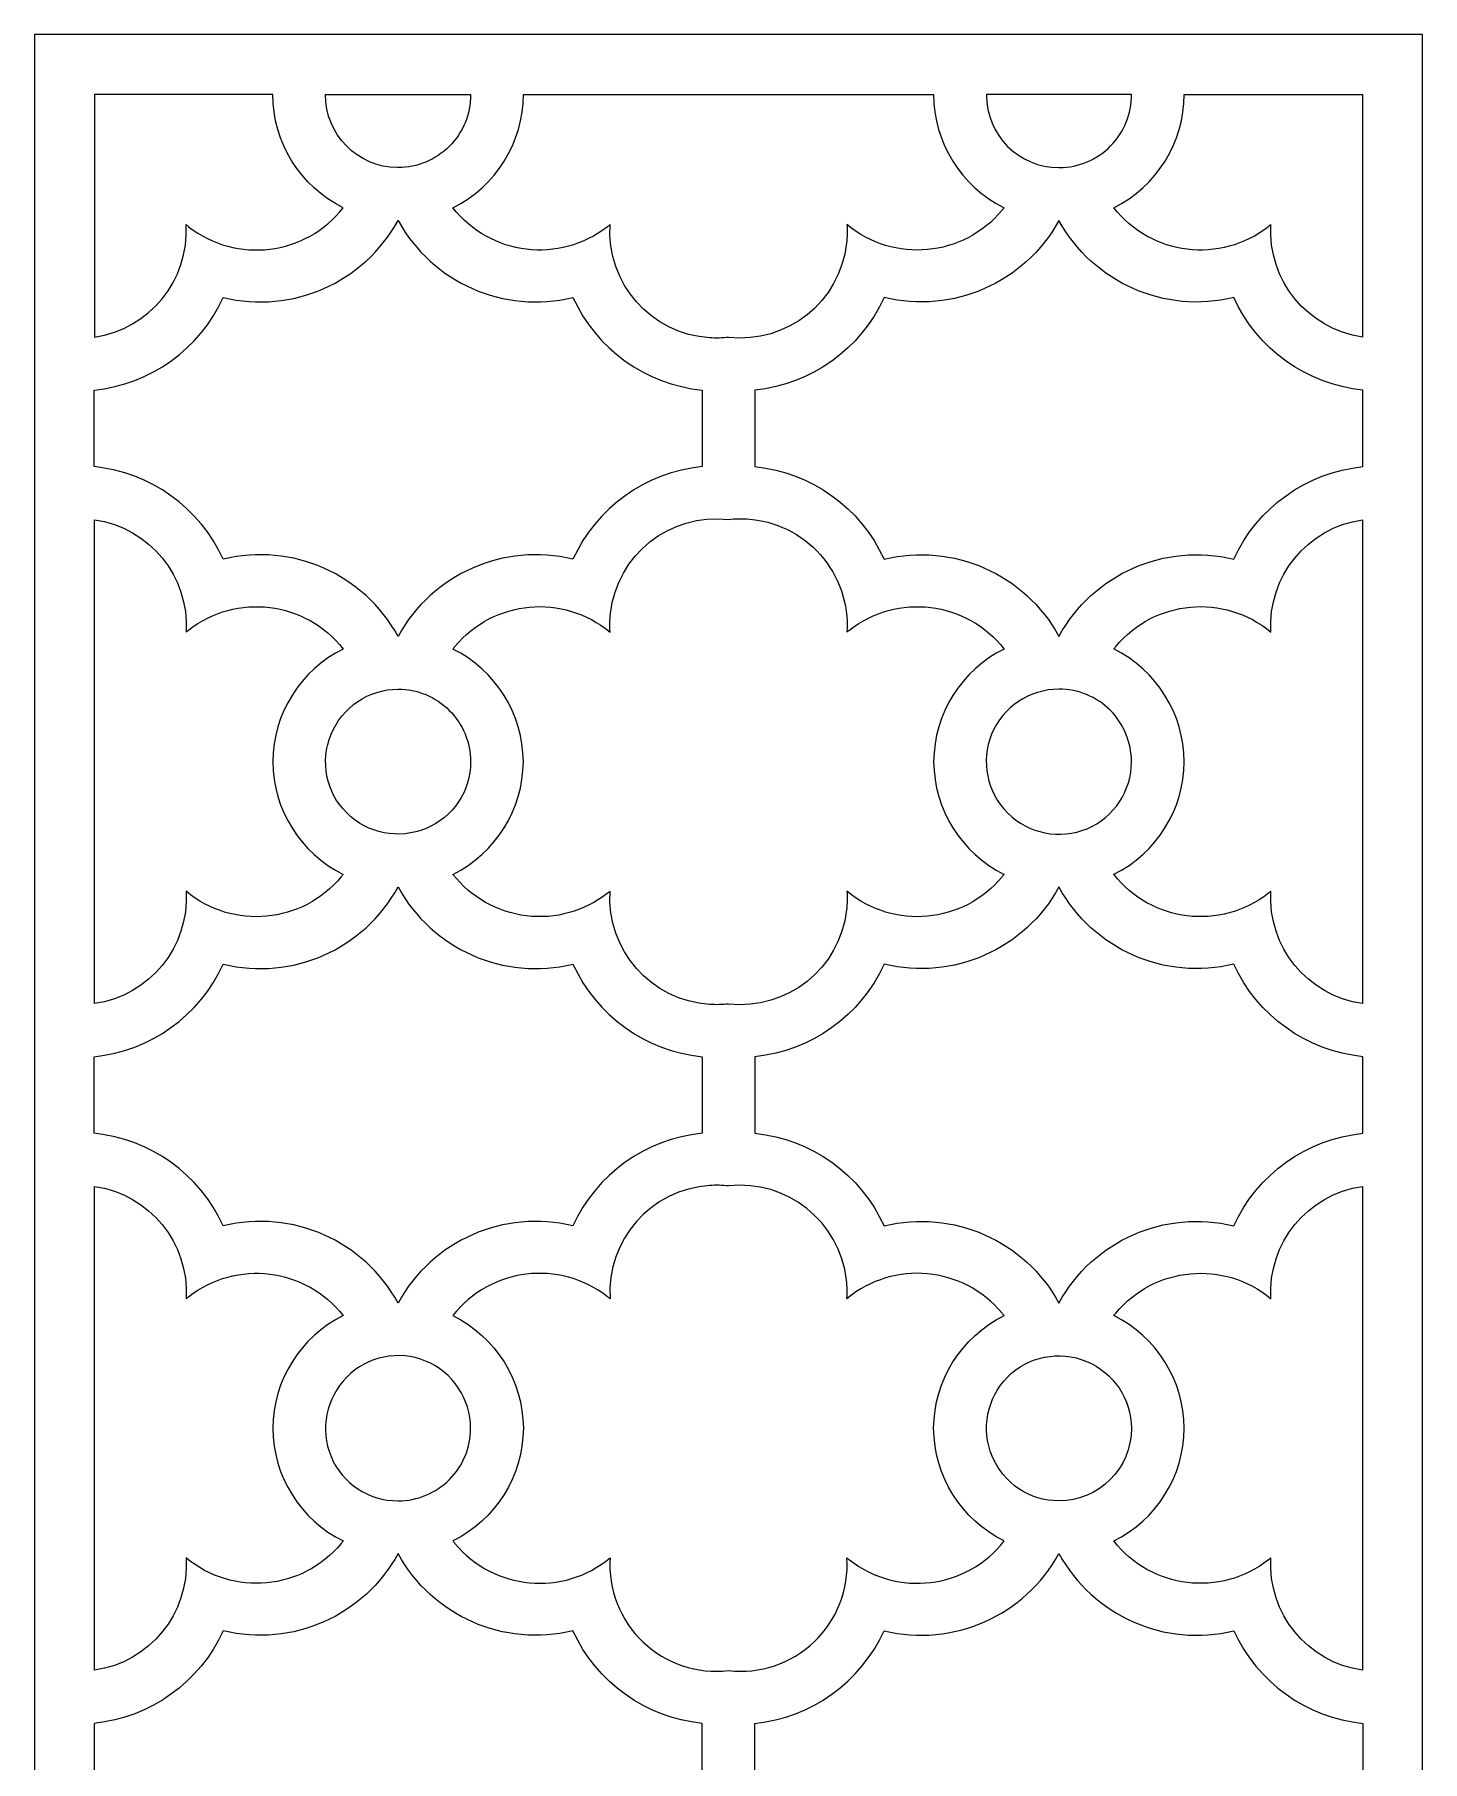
# Model space of a CAD drawing. Header units: centimetres. Extents: x 16 to 21.1, y -3.6 to 9.
# Drawn here: x 15.99 to 21.07, y 2.68 to 9 of the extents above; entities that cross this region are included whole.
import ezdxf

# ---------------------------------------------------------------- set-up
doc = ezdxf.new("R2010")
doc.units = ezdxf.units.CM
doc.header["$MEASUREMENT"] = 0
doc.layers.add('layer 1', color=7, linetype='Continuous')

msp = doc.modelspace()

# ---------------------------------------------------------------- linework, layer by layer
at = {"layer": 'layer 1', "color": 250}
for points, knots in [([(15.98964, 9.00077), (15.98964, 9.00077), (21.07434, 9.00077), (21.07434, 9.00077), (21.07434, 9.00077), (21.07434, 9.00077), (21.07434, -3.64903), (21.07434, -3.64903), (21.07434, -3.64903), (21.07434, -3.64903), (15.98964, -3.64903), (15.98964, -3.64903), (15.98964, -3.64903), (15.98964, -3.64903), (15.98964, 9.00077), (15.98964, 9.00077)], [0, 0, 0, 0, 0.2, 0.2, 0.2, 0.2, 0.4, 0.4, 0.4, 0.4, 0.6, 0.6, 0.6, 0.6, 1, 1, 1, 1]), ([(16.20924, 7.89296), (16.20924, 7.89296), (16.20924, 8.78117), (16.20924, 8.78117), (16.20924, 8.78117), (16.20924, 8.78117), (16.86256, 8.78117), (16.86256, 8.78117), (16.86256, 8.78117), (16.86302, 8.60512), (16.96286, 8.4446), (17.12063, 8.36652), (17.12063, 8.36652), (16.9836, 8.19098), (16.72982, 8.16007), (16.55427, 8.29706), (16.55427, 8.29706), (16.55114, 8.29952), (16.54804, 8.30201), (16.54498, 8.30455), (16.54498, 8.30455), (16.55736, 8.101), (16.41109, 7.92195), (16.20924, 7.89296)], [0, 0, 0, 0, 0.1428571, 0.1428571, 0.1428571, 0.1428571, 0.2857143, 0.2857143, 0.2857143, 0.2857143, 0.4285714, 0.4285714, 0.4285714, 0.4285714, 0.5714286, 0.5714286, 0.5714286, 0.5714286, 0.7142857, 0.7142857, 0.7142857, 0.7142857, 1, 1, 1, 1]), ([(17.58716, 8.78117), (17.58716, 8.78117), (17.05581, 8.78117), (17.05581, 8.78117), (17.05581, 8.78117), (17.0548, 8.63435), (17.17265, 8.5145), (17.31948, 8.51347), (17.31948, 8.51347), (17.31948, 8.51347), (17.32147, 8.51347), (17.32147, 8.51347), (17.32147, 8.51347), (17.39199, 8.51351), (17.45958, 8.54156), (17.50941, 8.59146), (17.50941, 8.59146), (17.55923, 8.64134), (17.58721, 8.70864), (17.58716, 8.77916), (17.58716, 8.77916), (17.58716, 8.77916), (17.58716, 8.7802), (17.58716, 8.7802), (17.58716, 8.7802), (17.58716, 8.7802), (17.58716, 8.78117), (17.58716, 8.78117)], [0, 0, 0, 0, 0.125, 0.125, 0.125, 0.125, 0.25, 0.25, 0.25, 0.25, 0.375, 0.375, 0.375, 0.375, 0.5, 0.5, 0.5, 0.5, 0.625, 0.625, 0.625, 0.625, 0.75, 0.75, 0.75, 0.75, 1, 1, 1, 1]), ([(19.28358, 8.78117), (19.28358, 8.78117), (17.7804, 8.78117), (17.7804, 8.78117), (17.7804, 8.78117), (17.78002, 8.60527), (17.67996, 8.44462), (17.52234, 8.36652), (17.52234, 8.36652), (17.65975, 8.19093), (17.91307, 8.15963), (18.08866, 8.29703), (18.08866, 8.29703), (18.09179, 8.29948), (18.09489, 8.30197), (18.09795, 8.30452), (18.09795, 8.30452), (18.08462, 8.08886), (18.24812, 7.90325), (18.46378, 7.8899), (18.46378, 7.8899), (18.48652, 7.88849), (18.50934, 7.88906), (18.53199, 7.89161), (18.53199, 7.89161), (18.74671, 7.86753), (18.94025, 8.02158), (18.96433, 8.23631), (18.96433, 8.23631), (18.96688, 8.25896), (18.96746, 8.28177), (18.96603, 8.30452), (18.96603, 8.30452), (19.13765, 8.16222), (19.3918, 8.18558), (19.53412, 8.35718), (19.53412, 8.35718), (19.53667, 8.36024), (19.53916, 8.36333), (19.54161, 8.36648), (19.54161, 8.36648), (19.38396, 8.44453), (19.28404, 8.60527), (19.28358, 8.78117), (19.28358, 8.78117), (19.28358, 8.78117), (19.28358, 8.78117), (19.28358, 8.78117)], [0, 0, 0, 0, 0.0769231, 0.0769231, 0.0769231, 0.0769231, 0.1538462, 0.1538462, 0.1538462, 0.1538462, 0.2307692, 0.2307692, 0.2307692, 0.2307692, 0.3076923, 0.3076923, 0.3076923, 0.3076923, 0.3846154, 0.3846154, 0.3846154, 0.3846154, 0.4615385, 0.4615385, 0.4615385, 0.4615385, 0.5384615, 0.5384615, 0.5384615, 0.5384615, 0.6153846, 0.6153846, 0.6153846, 0.6153846, 0.6923077, 0.6923077, 0.6923077, 0.6923077, 0.7692308, 0.7692308, 0.7692308, 0.7692308, 0.8461538, 0.8461538, 0.8461538, 0.8461538, 1, 1, 1, 1]), ([(19.47682, 8.78117), (19.47682, 8.78117), (20.00817, 8.78117), (20.00817, 8.78117), (20.00817, 8.78117), (20.00876, 8.71074), (19.98133, 8.64297), (19.93194, 8.59278), (19.93194, 8.59278), (19.88256, 8.54259), (19.81491, 8.51406), (19.7445, 8.51347), (19.7445, 8.51347), (19.7445, 8.51347), (19.74251, 8.51347), (19.74251, 8.51347), (19.74251, 8.51347), (19.59587, 8.51338), (19.4769, 8.63252), (19.4768, 8.77916), (19.4768, 8.77916), (19.4768, 8.77916), (19.47682, 8.7802), (19.47682, 8.7802), (19.47682, 8.7802), (19.47682, 8.7802), (19.47682, 8.78115), (19.47682, 8.78115), (19.47682, 8.78115), (19.47682, 8.78115), (19.47682, 8.78117), (19.47682, 8.78117)], [0, 0, 0, 0, 0.1111111, 0.1111111, 0.1111111, 0.1111111, 0.2222222, 0.2222222, 0.2222222, 0.2222222, 0.3333333, 0.3333333, 0.3333333, 0.3333333, 0.4444444, 0.4444444, 0.4444444, 0.4444444, 0.5555556, 0.5555556, 0.5555556, 0.5555556, 0.6666667, 0.6666667, 0.6666667, 0.6666667, 0.7777778, 0.7777778, 0.7777778, 0.7777778, 1, 1, 1, 1]), ([(20.85473, 7.89296), (20.85473, 7.89296), (20.85473, 8.78117), (20.85473, 8.78117), (20.85473, 8.78117), (20.85473, 8.78117), (20.20144, 8.78117), (20.20144, 8.78117), (20.20144, 8.78117), (20.20105, 8.60527), (20.10098, 8.44462), (19.94337, 8.36652), (19.94337, 8.36652), (20.08078, 8.19093), (20.33412, 8.15967), (20.50972, 8.29706), (20.50972, 8.29706), (20.51285, 8.29952), (20.51596, 8.30201), (20.51902, 8.30455), (20.51902, 8.30455), (20.50684, 8.10076), (20.65262, 7.92178), (20.85473, 7.89296)], [0, 0, 0, 0, 0.1428571, 0.1428571, 0.1428571, 0.1428571, 0.2857143, 0.2857143, 0.2857143, 0.2857143, 0.4285714, 0.4285714, 0.4285714, 0.4285714, 0.5714286, 0.5714286, 0.5714286, 0.5714286, 0.7142857, 0.7142857, 0.7142857, 0.7142857, 1, 1, 1, 1]), ([(17.32149, 8.32021), (17.19668, 8.0919), (16.93361, 7.97604), (16.68078, 8.03762), (16.68078, 8.03762), (16.59464, 7.84855), (16.41431, 7.71944), (16.20759, 7.69858), (16.20759, 7.69858), (16.20759, 7.69858), (16.20761, 7.55839), (16.20761, 7.55839), (16.20761, 7.55839), (16.20761, 7.55839), (16.20761, 7.41817), (16.20761, 7.41817), (16.20761, 7.41817), (16.41435, 7.39741), (16.59459, 7.26816), (16.6808, 7.07913), (16.6808, 7.07913), (16.93358, 7.14091), (17.1965, 7.02478), (17.32149, 6.79656), (17.32149, 6.79656), (17.44631, 7.02487), (17.70937, 7.14073), (17.96218, 7.07915), (17.96218, 7.07915), (18.0483, 7.26822), (18.22864, 7.39733), (18.43538, 7.41817), (18.43538, 7.41817), (18.43538, 7.41817), (18.43536, 7.55839), (18.43536, 7.55839), (18.43536, 7.55839), (18.43536, 7.55839), (18.43536, 7.69858), (18.43536, 7.69858), (18.43536, 7.69858), (18.22862, 7.71935), (18.04838, 7.84859), (17.96217, 8.03764), (17.96217, 8.03764), (17.70939, 7.97586), (17.44645, 8.09199), (17.32147, 8.32021), (17.32147, 8.32021), (17.32147, 8.32021), (17.32149, 8.32021), (17.32149, 8.32021)], [0, 0, 0, 0, 0.0714286, 0.0714286, 0.0714286, 0.0714286, 0.1428571, 0.1428571, 0.1428571, 0.1428571, 0.2142857, 0.2142857, 0.2142857, 0.2142857, 0.2857143, 0.2857143, 0.2857143, 0.2857143, 0.3571429, 0.3571429, 0.3571429, 0.3571429, 0.4285714, 0.4285714, 0.4285714, 0.4285714, 0.5, 0.5, 0.5, 0.5, 0.5714286, 0.5714286, 0.5714286, 0.5714286, 0.6428571, 0.6428571, 0.6428571, 0.6428571, 0.7142857, 0.7142857, 0.7142857, 0.7142857, 0.7857143, 0.7857143, 0.7857143, 0.7857143, 0.8571429, 0.8571429, 0.8571429, 0.8571429, 1, 1, 1, 1]), ([(18.6286, 7.41817), (18.6286, 7.41817), (18.62862, 7.55839), (18.62862, 7.55839), (18.62862, 7.55839), (18.62862, 7.55839), (18.62862, 7.69858), (18.62862, 7.69858), (18.62862, 7.69858), (18.83551, 7.71946), (19.01562, 7.84843), (19.10183, 8.03764), (19.10183, 8.03764), (19.35488, 7.97597), (19.61757, 8.09168), (19.74249, 8.32021), (19.74249, 8.32021), (19.86761, 8.09177), (20.13019, 7.97578), (20.38322, 8.03762), (20.38322, 8.03762), (20.4695, 7.84843), (20.64956, 7.71933), (20.85647, 7.69858), (20.85647, 7.69858), (20.85647, 7.69858), (20.85639, 7.55839), (20.85639, 7.55839), (20.85639, 7.55839), (20.85639, 7.55839), (20.85638, 7.41817), (20.85638, 7.41817), (20.85638, 7.41817), (20.64953, 7.39732), (20.46943, 7.26838), (20.38322, 7.07922), (20.38322, 7.07922), (20.13013, 7.14084), (19.86745, 7.02511), (19.74251, 6.79658), (19.74251, 6.79658), (19.61738, 7.02502), (19.35479, 7.14099), (19.10178, 7.07915), (19.10178, 7.07915), (19.01551, 7.26831), (18.83549, 7.39739), (18.6286, 7.41817)], [0, 0, 0, 0, 0.0769231, 0.0769231, 0.0769231, 0.0769231, 0.1538462, 0.1538462, 0.1538462, 0.1538462, 0.2307692, 0.2307692, 0.2307692, 0.2307692, 0.3076923, 0.3076923, 0.3076923, 0.3076923, 0.3846154, 0.3846154, 0.3846154, 0.3846154, 0.4615385, 0.4615385, 0.4615385, 0.4615385, 0.5384615, 0.5384615, 0.5384615, 0.5384615, 0.6153846, 0.6153846, 0.6153846, 0.6153846, 0.6923077, 0.6923077, 0.6923077, 0.6923077, 0.7692308, 0.7692308, 0.7692308, 0.7692308, 0.8461538, 0.8461538, 0.8461538, 0.8461538, 1, 1, 1, 1]), ([(16.20924, 7.22379), (16.20924, 7.22379), (16.20924, 5.45142), (16.20924, 5.45142), (16.20924, 5.45142), (16.41131, 5.48042), (16.55738, 5.6592), (16.545, 5.86297), (16.545, 5.86297), (16.71664, 5.72067), (16.9708, 5.74404), (17.11312, 5.91567), (17.11312, 5.91567), (17.11567, 5.91873), (17.11816, 5.92183), (17.12061, 5.92498), (17.12061, 5.92498), (16.96361, 6.00267), (16.86377, 6.16244), (16.86256, 6.33763), (16.86256, 6.33763), (16.8637, 6.5128), (16.96364, 6.67248), (17.12061, 6.75025), (17.12061, 6.75025), (16.9832, 6.92582), (16.72988, 6.9571), (16.55428, 6.81971), (16.55428, 6.81971), (16.55114, 6.81725), (16.54804, 6.81476), (16.54498, 6.81224), (16.54498, 6.81224), (16.55716, 7.01603), (16.41134, 7.19501), (16.20924, 7.22379)], [0, 0, 0, 0, 0.1, 0.1, 0.1, 0.1, 0.2, 0.2, 0.2, 0.2, 0.3, 0.3, 0.3, 0.3, 0.4, 0.4, 0.4, 0.4, 0.5, 0.5, 0.5, 0.5, 0.6, 0.6, 0.6, 0.6, 0.7, 0.7, 0.7, 0.7, 0.8, 0.8, 0.8, 0.8, 1, 1, 1, 1]), ([(18.53199, 7.22515), (18.31727, 7.24923), (18.12373, 7.09519), (18.09965, 6.88047), (18.09965, 6.88047), (18.09711, 6.85781), (18.09654, 6.835), (18.09795, 6.81226), (18.09795, 6.81226), (17.92631, 6.95456), (17.67214, 6.93117), (17.52983, 6.75955), (17.52983, 6.75955), (17.5273, 6.75648), (17.52479, 6.75338), (17.52234, 6.75025), (17.52234, 6.75025), (17.67936, 6.67255), (17.77919, 6.51278), (17.7804, 6.33761), (17.7804, 6.33761), (17.77927, 6.16243), (17.67932, 6.00275), (17.52234, 5.92498), (17.52234, 5.92498), (17.58833, 5.84065), (17.68509, 5.78599), (17.79137, 5.77303), (17.79137, 5.77303), (17.89765, 5.76006), (18.00434, 5.78953), (18.08866, 5.8555), (18.08866, 5.8555), (18.09179, 5.85796), (18.09489, 5.86045), (18.09795, 5.86297), (18.09795, 5.86297), (18.08462, 5.64733), (18.24812, 5.46173), (18.46378, 5.44838), (18.46378, 5.44838), (18.48652, 5.44695), (18.50934, 5.44752), (18.53199, 5.45008), (18.53199, 5.45008), (18.74671, 5.426), (18.94023, 5.58006), (18.96431, 5.79476), (18.96431, 5.79476), (18.96688, 5.81741), (18.96744, 5.84023), (18.96602, 5.86297), (18.96602, 5.86297), (19.13765, 5.72067), (19.39182, 5.74404), (19.53414, 5.91567), (19.53414, 5.91567), (19.53668, 5.91873), (19.53917, 5.92183), (19.54163, 5.92498), (19.54163, 5.92498), (19.38462, 6.00267), (19.28479, 6.16244), (19.28358, 6.33763), (19.28358, 6.33763), (19.28471, 6.5128), (19.38466, 6.67248), (19.54165, 6.75025), (19.54165, 6.75025), (19.40422, 6.92582), (19.15089, 6.9571), (18.9753, 6.81971), (18.9753, 6.81971), (18.97217, 6.81725), (18.96906, 6.81476), (18.966, 6.81224), (18.966, 6.81224), (18.97243, 6.91579), (18.93743, 7.01766), (18.86874, 7.09543), (18.86874, 7.09543), (18.80006, 7.1732), (18.70377, 7.22044), (18.6002, 7.22685), (18.6002, 7.22685), (18.57746, 7.22826), (18.55464, 7.22769), (18.53199, 7.22515), (18.53199, 7.22515), (18.53199, 7.22515), (18.53199, 7.22515), (18.53199, 7.22515)], [0, 0, 0, 0, 0.0416667, 0.0416667, 0.0416667, 0.0416667, 0.0833333, 0.0833333, 0.0833333, 0.0833333, 0.125, 0.125, 0.125, 0.125, 0.1666667, 0.1666667, 0.1666667, 0.1666667, 0.2083333, 0.2083333, 0.2083333, 0.2083333, 0.25, 0.25, 0.25, 0.25, 0.2916667, 0.2916667, 0.2916667, 0.2916667, 0.3333333, 0.3333333, 0.3333333, 0.3333333, 0.375, 0.375, 0.375, 0.375, 0.4166667, 0.4166667, 0.4166667, 0.4166667, 0.4583333, 0.4583333, 0.4583333, 0.4583333, 0.5, 0.5, 0.5, 0.5, 0.5416667, 0.5416667, 0.5416667, 0.5416667, 0.5833333, 0.5833333, 0.5833333, 0.5833333, 0.625, 0.625, 0.625, 0.625, 0.6666667, 0.6666667, 0.6666667, 0.6666667, 0.7083333, 0.7083333, 0.7083333, 0.7083333, 0.75, 0.75, 0.75, 0.75, 0.7916667, 0.7916667, 0.7916667, 0.7916667, 0.8333333, 0.8333333, 0.8333333, 0.8333333, 0.875, 0.875, 0.875, 0.875, 0.9166667, 0.9166667, 0.9166667, 0.9166667, 1, 1, 1, 1]), ([(20.85473, 5.45142), (20.85473, 5.45142), (20.85473, 7.22379), (20.85473, 7.22379), (20.85473, 7.22379), (20.65268, 7.19479), (20.50662, 7.01605), (20.51896, 6.81227), (20.51896, 6.81227), (20.34735, 6.95456), (20.0932, 6.93119), (19.95088, 6.75959), (19.95088, 6.75959), (19.94833, 6.75653), (19.94584, 6.75344), (19.94339, 6.75029), (19.94339, 6.75029), (20.10039, 6.67257), (20.20021, 6.51278), (20.20144, 6.3376), (20.20144, 6.3376), (20.20028, 6.16243), (20.10032, 6.00275), (19.94335, 5.925), (19.94335, 5.925), (20.08078, 5.7494), (20.33411, 5.71815), (20.5097, 5.85554), (20.5097, 5.85554), (20.51285, 5.85799), (20.51594, 5.86048), (20.519, 5.86303), (20.519, 5.86303), (20.50682, 5.65922), (20.65262, 5.48022), (20.85475, 5.45142), (20.85475, 5.45142), (20.85475, 5.45142), (20.85473, 5.45142), (20.85473, 5.45142)], [0, 0, 0, 0, 0.0909091, 0.0909091, 0.0909091, 0.0909091, 0.1818182, 0.1818182, 0.1818182, 0.1818182, 0.2727273, 0.2727273, 0.2727273, 0.2727273, 0.3636364, 0.3636364, 0.3636364, 0.3636364, 0.4545455, 0.4545455, 0.4545455, 0.4545455, 0.5454545, 0.5454545, 0.5454545, 0.5454545, 0.6363636, 0.6363636, 0.6363636, 0.6363636, 0.7272727, 0.7272727, 0.7272727, 0.7272727, 0.8181818, 0.8181818, 0.8181818, 0.8181818, 1, 1, 1, 1]), ([(17.32147, 6.6033), (17.21386, 6.60292), (17.11708, 6.53773), (17.07624, 6.43815), (17.07624, 6.43815), (17.03543, 6.33857), (17.05724, 6.22556), (17.13361, 6.14975), (17.13361, 6.14975), (17.20999, 6.07394), (17.32453, 6.05158), (17.4238, 6.09313), (17.4238, 6.09313), (17.52309, 6.13468), (17.58756, 6.23), (17.58716, 6.33761), (17.58716, 6.33761), (17.58712, 6.40813), (17.55907, 6.47572), (17.50919, 6.52555), (17.50919, 6.52555), (17.45929, 6.57537), (17.39199, 6.60335), (17.32147, 6.6033)], [0, 0, 0, 0, 0.1428571, 0.1428571, 0.1428571, 0.1428571, 0.2857143, 0.2857143, 0.2857143, 0.2857143, 0.4285714, 0.4285714, 0.4285714, 0.4285714, 0.5714286, 0.5714286, 0.5714286, 0.5714286, 0.7142857, 0.7142857, 0.7142857, 0.7142857, 1, 1, 1, 1]), ([(20.00819, 6.33763), (20.0086, 6.23034), (19.94432, 6.13338), (19.84535, 6.09196), (19.84535, 6.09196), (19.74639, 6.05052), (19.63082, 6.07418), (19.55467, 6.14975), (19.55467, 6.14975), (19.47851, 6.22533), (19.45538, 6.33934), (19.49605, 6.43862), (19.49605, 6.43862), (19.53674, 6.53791), (19.6352, 6.6029), (19.74249, 6.6033), (19.74249, 6.6033), (19.81292, 6.60335), (19.88047, 6.57541), (19.9303, 6.52566), (19.9303, 6.52566), (19.98012, 6.47589), (20.00814, 6.40804), (20.00817, 6.33761), (20.00817, 6.33761), (20.00817, 6.33761), (20.00819, 6.33763), (20.00819, 6.33763)], [0, 0, 0, 0, 0.125, 0.125, 0.125, 0.125, 0.25, 0.25, 0.25, 0.25, 0.375, 0.375, 0.375, 0.375, 0.5, 0.5, 0.5, 0.5, 0.625, 0.625, 0.625, 0.625, 0.75, 0.75, 0.75, 0.75, 1, 1, 1, 1]), ([(17.32147, 5.87869), (17.19668, 5.65036), (16.93361, 5.5345), (16.6808, 5.59608), (16.6808, 5.59608), (16.59466, 5.40701), (16.41431, 5.27789), (16.20759, 5.25704), (16.20759, 5.25704), (16.20759, 5.25704), (16.20761, 5.11684), (16.20761, 5.11684), (16.20761, 5.11684), (16.20761, 5.11684), (16.20761, 4.97663), (16.20761, 4.97663), (16.20761, 4.97663), (16.41433, 4.95586), (16.59455, 4.82664), (16.68078, 4.63761), (16.68078, 4.63761), (16.93356, 4.69939), (17.19651, 4.58322), (17.32147, 4.35498), (17.32147, 4.35498), (17.44627, 4.58331), (17.70934, 4.69919), (17.96215, 4.63759), (17.96215, 4.63759), (18.0483, 4.82667), (18.22864, 4.95579), (18.43538, 4.97663), (18.43538, 4.97663), (18.43538, 4.97663), (18.43536, 5.11684), (18.43536, 5.11684), (18.43536, 5.11684), (18.43536, 5.11684), (18.43536, 5.25704), (18.43536, 5.25704), (18.43536, 5.25704), (18.22862, 5.27782), (18.04838, 5.40707), (17.96217, 5.59612), (17.96217, 5.59612), (17.70939, 5.53431), (17.44645, 5.65047), (17.32147, 5.87869)], [0, 0, 0, 0, 0.0769231, 0.0769231, 0.0769231, 0.0769231, 0.1538462, 0.1538462, 0.1538462, 0.1538462, 0.2307692, 0.2307692, 0.2307692, 0.2307692, 0.3076923, 0.3076923, 0.3076923, 0.3076923, 0.3846154, 0.3846154, 0.3846154, 0.3846154, 0.4615385, 0.4615385, 0.4615385, 0.4615385, 0.5384615, 0.5384615, 0.5384615, 0.5384615, 0.6153846, 0.6153846, 0.6153846, 0.6153846, 0.6923077, 0.6923077, 0.6923077, 0.6923077, 0.7692308, 0.7692308, 0.7692308, 0.7692308, 0.8461538, 0.8461538, 0.8461538, 0.8461538, 1, 1, 1, 1]), ([(19.74249, 5.87869), (19.8676, 5.65023), (20.13019, 5.53424), (20.3832, 5.5961), (20.3832, 5.5961), (20.46948, 5.4069), (20.64953, 5.27782), (20.85643, 5.25706), (20.85643, 5.25706), (20.85643, 5.25706), (20.85638, 5.11684), (20.85638, 5.11684), (20.85638, 5.11684), (20.85638, 5.11684), (20.85638, 4.97663), (20.85638, 4.97663), (20.85638, 4.97663), (20.64951, 4.95575), (20.46939, 4.8268), (20.38318, 4.63761), (20.38318, 4.63761), (20.13011, 4.69924), (19.86741, 4.58353), (19.74249, 4.35498), (19.74249, 4.35498), (19.6174, 4.58344), (19.35483, 4.69943), (19.10182, 4.63759), (19.10182, 4.63759), (19.01553, 4.82677), (18.83549, 4.95585), (18.62859, 4.97663), (18.62859, 4.97663), (18.62859, 4.97663), (18.6286, 5.11684), (18.6286, 5.11684), (18.6286, 5.11684), (18.6286, 5.11684), (18.6286, 5.25704), (18.6286, 5.25704), (18.6286, 5.25704), (18.83549, 5.27791), (19.01562, 5.40688), (19.10182, 5.59612), (19.10182, 5.59612), (19.35487, 5.53446), (19.61757, 5.65014), (19.74251, 5.87867), (19.74251, 5.87867), (19.74251, 5.87867), (19.74249, 5.87869), (19.74249, 5.87869)], [0, 0, 0, 0, 0.0714286, 0.0714286, 0.0714286, 0.0714286, 0.1428571, 0.1428571, 0.1428571, 0.1428571, 0.2142857, 0.2142857, 0.2142857, 0.2142857, 0.2857143, 0.2857143, 0.2857143, 0.2857143, 0.3571429, 0.3571429, 0.3571429, 0.3571429, 0.4285714, 0.4285714, 0.4285714, 0.4285714, 0.5, 0.5, 0.5, 0.5, 0.5714286, 0.5714286, 0.5714286, 0.5714286, 0.6428571, 0.6428571, 0.6428571, 0.6428571, 0.7142857, 0.7142857, 0.7142857, 0.7142857, 0.7857143, 0.7857143, 0.7857143, 0.7857143, 0.8571429, 0.8571429, 0.8571429, 0.8571429, 1, 1, 1, 1]), ([(18.53201, 3.00852), (18.41725, 2.99544), (18.30258, 3.03384), (18.21882, 3.11337), (18.21882, 3.11337), (18.13507, 3.19292), (18.09084, 3.30614), (18.09797, 3.42143), (18.09797, 3.42143), (17.92671, 3.27909), (17.67218, 3.3029), (17.52983, 3.47413), (17.52983, 3.47413), (17.52728, 3.47719), (17.52479, 3.4803), (17.52234, 3.48343), (17.52234, 3.48343), (17.67945, 3.56126), (17.77929, 3.72075), (17.7804, 3.89607), (17.7804, 3.89607), (17.77918, 4.07139), (17.67947, 4.23094), (17.52234, 4.30871), (17.52234, 4.30871), (17.65934, 4.48424), (17.91311, 4.51517), (18.08866, 4.37818), (18.08866, 4.37818), (18.09179, 4.37573), (18.09489, 4.37324), (18.09795, 4.37069), (18.09795, 4.37069), (18.08436, 4.58606), (18.24843, 4.7717), (18.4638, 4.78531), (18.4638, 4.78531), (18.48652, 4.78674), (18.50936, 4.78617), (18.53199, 4.78361), (18.53199, 4.78361), (18.7464, 4.80792), (18.94001, 4.65334), (18.96433, 4.43891), (18.96433, 4.43891), (18.96688, 4.41625), (18.96744, 4.39344), (18.96603, 4.37069), (18.96603, 4.37069), (19.13725, 4.51303), (19.39176, 4.48923), (19.53412, 4.31801), (19.53412, 4.31801), (19.53667, 4.31495), (19.53916, 4.31186), (19.54161, 4.30873), (19.54161, 4.30873), (19.38453, 4.23087), (19.28471, 4.07137), (19.28358, 3.89603), (19.28358, 3.89603), (19.28481, 3.72074), (19.38451, 3.56119), (19.54165, 3.48343), (19.54165, 3.48343), (19.40462, 3.3079), (19.15086, 3.27697), (18.9753, 3.41396), (18.9753, 3.41396), (18.97217, 3.41641), (18.96907, 3.4189), (18.966, 3.42145), (18.966, 3.42145), (18.97332, 3.30618), (18.92925, 3.1936), (18.84565, 3.1139), (18.84565, 3.1139), (18.76204, 3.03423), (18.64677, 2.99568), (18.53199, 3.00852), (18.53199, 3.00852), (18.53199, 3.00852), (18.53201, 3.00852), (18.53201, 3.00852)], [0, 0, 0, 0, 0.0454545, 0.0454545, 0.0454545, 0.0454545, 0.0909091, 0.0909091, 0.0909091, 0.0909091, 0.1363636, 0.1363636, 0.1363636, 0.1363636, 0.1818182, 0.1818182, 0.1818182, 0.1818182, 0.2272727, 0.2272727, 0.2272727, 0.2272727, 0.2727273, 0.2727273, 0.2727273, 0.2727273, 0.3181818, 0.3181818, 0.3181818, 0.3181818, 0.3636364, 0.3636364, 0.3636364, 0.3636364, 0.4090909, 0.4090909, 0.4090909, 0.4090909, 0.4545455, 0.4545455, 0.4545455, 0.4545455, 0.5, 0.5, 0.5, 0.5, 0.5454545, 0.5454545, 0.5454545, 0.5454545, 0.5909091, 0.5909091, 0.5909091, 0.5909091, 0.6363636, 0.6363636, 0.6363636, 0.6363636, 0.6818182, 0.6818182, 0.6818182, 0.6818182, 0.7272727, 0.7272727, 0.7272727, 0.7272727, 0.7727273, 0.7727273, 0.7727273, 0.7727273, 0.8181818, 0.8181818, 0.8181818, 0.8181818, 0.8636364, 0.8636364, 0.8636364, 0.8636364, 0.9090909, 0.9090909, 0.9090909, 0.9090909, 1, 1, 1, 1]), ([(16.20924, 4.78225), (16.20924, 4.78225), (16.20924, 3.00986), (16.20924, 3.00986), (16.20924, 3.00986), (16.41131, 3.03886), (16.55738, 3.21764), (16.545, 3.42141), (16.545, 3.42141), (16.71664, 3.27911), (16.9708, 3.3025), (17.11312, 3.47411), (17.11312, 3.47411), (17.11567, 3.47717), (17.11816, 3.48027), (17.12061, 3.48342), (17.12061, 3.48342), (16.96361, 3.56111), (16.86377, 3.72088), (16.86256, 3.89607), (16.86256, 3.89607), (16.8637, 4.07124), (16.96366, 4.23092), (17.12061, 4.30869), (17.12061, 4.30869), (16.9832, 4.48428), (16.72988, 4.51556), (16.55428, 4.37816), (16.55428, 4.37816), (16.55114, 4.37571), (16.54804, 4.37322), (16.54498, 4.37068), (16.54498, 4.37068), (16.55716, 4.57447), (16.41134, 4.75346), (16.20924, 4.78225)], [0, 0, 0, 0, 0.1, 0.1, 0.1, 0.1, 0.2, 0.2, 0.2, 0.2, 0.3, 0.3, 0.3, 0.3, 0.4, 0.4, 0.4, 0.4, 0.5, 0.5, 0.5, 0.5, 0.6, 0.6, 0.6, 0.6, 0.7, 0.7, 0.7, 0.7, 0.8, 0.8, 0.8, 0.8, 1, 1, 1, 1]), ([(20.85473, 3.00986), (20.85473, 3.00986), (20.85473, 4.78225), (20.85473, 4.78225), (20.85473, 4.78225), (20.65268, 4.75323), (20.50662, 4.57449), (20.51896, 4.37071), (20.51896, 4.37071), (20.34735, 4.51299), (20.0932, 4.48963), (19.95088, 4.31803), (19.95088, 4.31803), (19.94833, 4.31497), (19.94584, 4.31188), (19.94339, 4.30875), (19.94339, 4.30875), (20.10039, 4.23101), (20.20021, 4.07122), (20.20144, 3.89603), (20.20144, 3.89603), (20.20028, 3.72086), (20.10032, 3.5612), (19.94335, 3.48343), (19.94335, 3.48343), (20.08078, 3.30784), (20.33411, 3.27658), (20.5097, 3.41398), (20.5097, 3.41398), (20.51285, 3.41643), (20.51594, 3.41892), (20.519, 3.42147), (20.519, 3.42147), (20.50682, 3.21766), (20.65262, 3.03866), (20.85473, 3.00987), (20.85473, 3.00987), (20.85473, 3.00987), (20.85473, 3.00986), (20.85473, 3.00986)], [0, 0, 0, 0, 0.0909091, 0.0909091, 0.0909091, 0.0909091, 0.1818182, 0.1818182, 0.1818182, 0.1818182, 0.2727273, 0.2727273, 0.2727273, 0.2727273, 0.3636364, 0.3636364, 0.3636364, 0.3636364, 0.4545455, 0.4545455, 0.4545455, 0.4545455, 0.5454545, 0.5454545, 0.5454545, 0.5454545, 0.6363636, 0.6363636, 0.6363636, 0.6363636, 0.7272727, 0.7272727, 0.7272727, 0.7272727, 0.8181818, 0.8181818, 0.8181818, 0.8181818, 1, 1, 1, 1]), ([(17.32147, 3.63037), (17.21419, 3.62998), (17.11721, 3.69426), (17.07579, 3.79323), (17.07579, 3.79323), (17.03436, 3.89221), (17.05802, 4.00777), (17.13361, 4.08393), (17.13361, 4.08393), (17.2092, 4.16007), (17.32321, 4.1832), (17.4225, 4.14251), (17.4225, 4.14251), (17.52177, 4.10182), (17.58676, 4.00336), (17.58716, 3.89607), (17.58716, 3.89607), (17.58721, 3.82564), (17.55927, 3.75809), (17.50952, 3.70827), (17.50952, 3.70827), (17.45975, 3.65844), (17.3919, 3.63042), (17.32147, 3.63039), (17.32147, 3.63039), (17.32147, 3.63039), (17.32147, 3.63037), (17.32147, 3.63037)], [0, 0, 0, 0, 0.125, 0.125, 0.125, 0.125, 0.25, 0.25, 0.25, 0.25, 0.375, 0.375, 0.375, 0.375, 0.5, 0.5, 0.5, 0.5, 0.625, 0.625, 0.625, 0.625, 0.75, 0.75, 0.75, 0.75, 1, 1, 1, 1]), ([(20.00819, 3.89603), (20.00779, 4.00367), (19.94262, 4.10045), (19.84304, 4.14127), (19.84304, 4.14127), (19.74346, 4.1821), (19.63048, 4.16029), (19.55465, 4.08393), (19.55465, 4.08393), (19.47882, 4.00755), (19.45646, 3.89301), (19.49801, 3.79375), (19.49801, 3.79375), (19.53956, 3.69446), (19.63487, 3.62998), (19.74249, 3.63037), (19.74249, 3.63037), (19.88933, 3.63046), (20.00828, 3.74923), (20.00819, 3.89607), (20.00819, 3.89607), (20.00819, 3.89607), (20.00819, 3.89603), (20.00819, 3.89603)], [0, 0, 0, 0, 0.1428571, 0.1428571, 0.1428571, 0.1428571, 0.2857143, 0.2857143, 0.2857143, 0.2857143, 0.4285714, 0.4285714, 0.4285714, 0.4285714, 0.5714286, 0.5714286, 0.5714286, 0.5714286, 0.7142857, 0.7142857, 0.7142857, 0.7142857, 1, 1, 1, 1]), ([(18.43538, 2.81549), (18.43538, 2.81549), (18.43536, 2.67528), (18.43536, 2.67528), (18.43536, 2.67528), (18.43536, 2.67528), (18.43536, 2.53507), (18.43536, 2.53507), (18.43536, 2.53507), (18.22849, 2.51421), (18.04836, 2.38524), (17.96217, 2.19601), (17.96217, 2.19601), (17.7091, 2.25768), (17.4464, 2.14199), (17.32147, 1.91344), (17.32147, 1.91344), (17.19639, 2.14188), (16.93381, 2.25786), (16.6808, 2.19604), (16.6808, 2.19604), (16.59452, 2.38522), (16.41447, 2.5143), (16.20759, 2.53507), (16.20759, 2.53507), (16.20759, 2.53507), (16.20761, 2.67528), (16.20761, 2.67528), (16.20761, 2.67528), (16.20761, 2.67528), (16.20761, 2.81549), (16.20761, 2.81549), (16.20761, 2.81549), (16.41447, 2.83637), (16.59461, 2.96534), (16.6808, 3.15456), (16.6808, 3.15456), (16.93387, 3.09288), (17.19657, 3.20859), (17.32147, 3.43714), (17.32147, 3.43714), (17.44656, 3.20868), (17.70915, 3.09268), (17.96217, 3.15452), (17.96217, 3.15452), (18.04845, 2.96534), (18.22849, 2.83626), (18.43538, 2.81549)], [0, 0, 0, 0, 0.0769231, 0.0769231, 0.0769231, 0.0769231, 0.1538462, 0.1538462, 0.1538462, 0.1538462, 0.2307692, 0.2307692, 0.2307692, 0.2307692, 0.3076923, 0.3076923, 0.3076923, 0.3076923, 0.3846154, 0.3846154, 0.3846154, 0.3846154, 0.4615385, 0.4615385, 0.4615385, 0.4615385, 0.5384615, 0.5384615, 0.5384615, 0.5384615, 0.6153846, 0.6153846, 0.6153846, 0.6153846, 0.6923077, 0.6923077, 0.6923077, 0.6923077, 0.7692308, 0.7692308, 0.7692308, 0.7692308, 0.8461538, 0.8461538, 0.8461538, 0.8461538, 1, 1, 1, 1]), ([(20.85638, 2.81549), (20.64965, 2.83626), (20.46941, 2.96549), (20.3832, 3.15452), (20.3832, 3.15452), (20.13042, 3.09275), (19.86749, 3.20889), (19.74251, 3.43712), (19.74251, 3.43712), (19.6177, 3.20881), (19.35463, 3.09294), (19.10182, 3.15452), (19.10182, 3.15452), (19.01568, 2.96545), (18.83533, 2.83633), (18.6286, 2.81549), (18.6286, 2.81549), (18.6286, 2.81549), (18.6286, 2.67528), (18.6286, 2.67528), (18.6286, 2.67528), (18.6286, 2.67528), (18.6286, 2.53507), (18.6286, 2.53507), (18.6286, 2.53507), (18.83534, 2.51432), (19.0156, 2.38508), (19.10182, 2.19601), (19.10182, 2.19601), (19.35457, 2.25779), (19.61751, 2.14166), (19.74249, 1.91344), (19.74249, 1.91344), (19.86732, 2.14177), (20.13039, 2.25763), (20.38322, 2.19603), (20.38322, 2.19603), (20.46936, 2.38511), (20.64969, 2.51425), (20.85643, 2.53507), (20.85643, 2.53507), (20.85643, 2.53507), (20.85638, 2.67528), (20.85638, 2.67528), (20.85638, 2.67528), (20.85638, 2.67528), (20.85638, 2.81549), (20.85638, 2.81549)], [0, 0, 0, 0, 0.0769231, 0.0769231, 0.0769231, 0.0769231, 0.1538462, 0.1538462, 0.1538462, 0.1538462, 0.2307692, 0.2307692, 0.2307692, 0.2307692, 0.3076923, 0.3076923, 0.3076923, 0.3076923, 0.3846154, 0.3846154, 0.3846154, 0.3846154, 0.4615385, 0.4615385, 0.4615385, 0.4615385, 0.5384615, 0.5384615, 0.5384615, 0.5384615, 0.6153846, 0.6153846, 0.6153846, 0.6153846, 0.6923077, 0.6923077, 0.6923077, 0.6923077, 0.7692308, 0.7692308, 0.7692308, 0.7692308, 0.8461538, 0.8461538, 0.8461538, 0.8461538, 1, 1, 1, 1])]:
    msp.add_open_spline(points, degree=3, knots=knots, dxfattribs=at)

doc.saveas('drawing.dxf')
